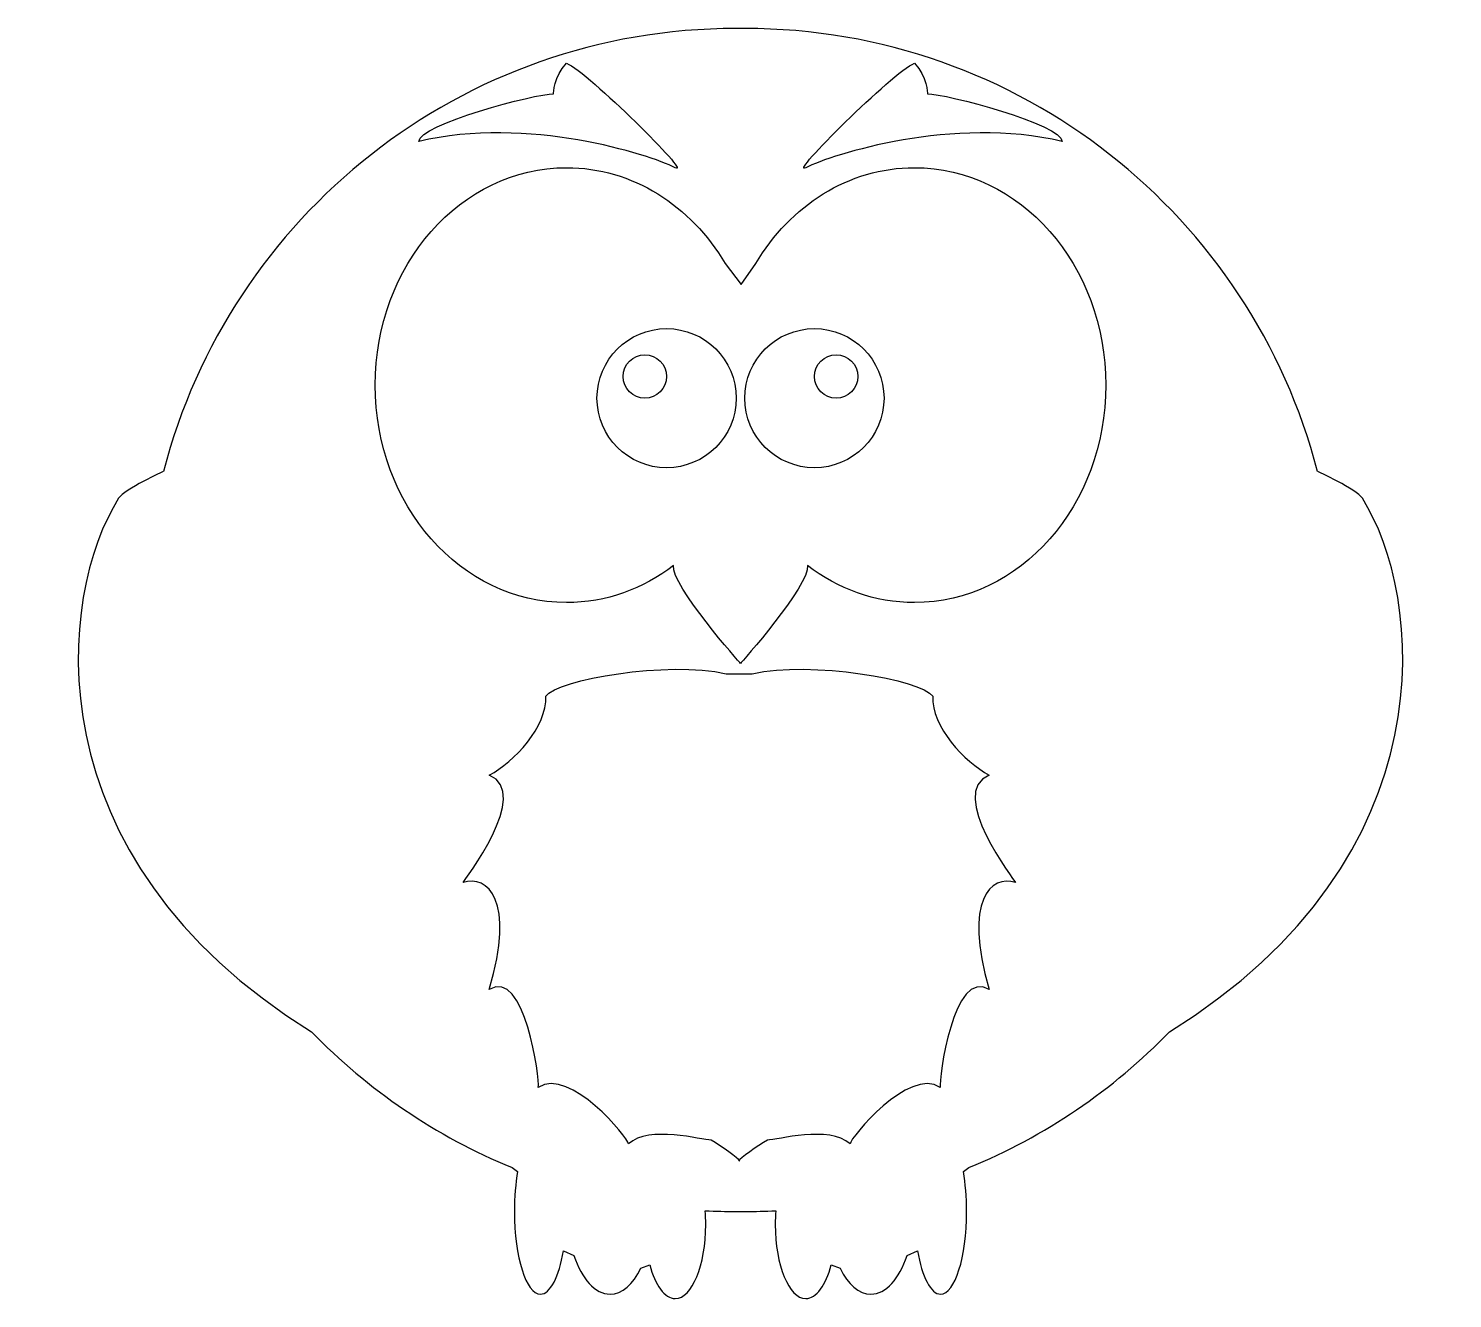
# Model space of a CAD drawing. Header units: centimetres. Extents: x -4.33 to 4.33, y -3.86 to 3.86.
import ezdxf

# ---------------------------------------------------------------- set-up
doc = ezdxf.new("R2010")
doc.units = ezdxf.units.CM
doc.header["$MEASUREMENT"] = 0
doc.layers.add('Camada 1', color=7, linetype='Continuous')

msp = doc.modelspace()

# ---------------------------------------------------------------- linework, layer by layer
at = {"layer": 'Camada 1', "color": 7}
for centre in [(-0.58207, 1.74625), (0.5821, 1.74625)]:
    msp.add_ellipse(centre, major_axis=(0, 0.13229), ratio=1, dxfattribs=at)
at = {"layer": 'Camada 1'}
for points, knots in [([(-0.02645, -3.33375), (-0.08916, -3.33375), (-0.15147, -3.33214), (-0.21335, -3.32896), (-0.21335, -3.32896), (-0.21335, -3.32896), (-0.21488, -3.32896), (-0.21488, -3.32896), (-0.21488, -3.32896), (-0.21276, -3.35621), (-0.21165, -3.38436), (-0.21165, -3.41312), (-0.21165, -3.41312), (-0.21165, -3.66154), (-0.29457, -3.86291), (-0.39686, -3.86291), (-0.39686, -3.86291), (-0.46203, -3.86291), (-0.51936, -3.78115), (-0.55236, -3.65754), (-0.55236, -3.65754), (-0.55236, -3.65754), (-0.60551, -3.67918), (-0.60551, -3.67918), (-0.60551, -3.67918), (-0.65348, -3.77628), (-0.72007, -3.83642), (-0.79371, -3.83642), (-0.79371, -3.83642), (-0.88547, -3.83642), (-0.9663, -3.74302), (-1.01376, -3.60113), (-1.01376, -3.60113), (-1.01376, -3.60113), (-1.07742, -3.57311), (-1.07742, -3.57311), (-1.07742, -3.57311), (-1.1043, -3.72993), (-1.15677, -3.8364), (-1.21704, -3.8364), (-1.21704, -3.8364), (-1.3047, -3.8364), (-1.37579, -3.61132), (-1.37579, -3.33369), (-1.37579, -3.33369), (-1.37579, -3.24529), (-1.36859, -3.16227), (-1.35595, -3.09009), (-1.35595, -3.09009), (-1.35595, -3.09009), (-1.39016, -3.0663), (-1.39016, -3.0663), (-1.39016, -3.0663), (-1.85302, -2.87659), (-2.26757, -2.59322), (-2.61023, -2.23977), (-2.61023, -2.23977), (-4.33214, -1.17568), (-4.15395, 0.42333), (-3.78353, 1.00542), (-3.78353, 1.00542), (-3.74882, 1.05995), (-3.51019, 1.16891), (-3.51019, 1.16891), (-3.51019, 1.16891), (-3.10911, 2.71849), (-1.70144, 3.86292), (-0.02645, 3.86292), (-0.02645, 3.86292), (-0.02645, 3.86292), (0.02647, 3.86292), (0.02647, 3.86292), (0.02647, 3.86292), (1.70144, 3.86292), (3.1091, 2.71849), (3.51021, 1.16891), (3.51021, 1.16891), (3.51021, 1.16891), (3.74886, 1.05995), (3.78355, 1.00542), (3.78355, 1.00542), (4.15397, 0.42334), (4.33214, -1.17567), (2.61026, -2.2398), (2.61026, -2.2398), (2.2676, -2.59326), (1.85305, -2.87663), (1.39019, -3.06633), (1.39019, -3.06633), (1.39019, -3.06633), (1.35598, -3.09012), (1.35598, -3.09012), (1.35598, -3.09012), (1.36865, -3.1623), (1.37585, -3.24532), (1.37585, -3.33372), (1.37585, -3.33372), (1.37585, -3.61135), (1.30476, -3.83643), (1.2171, -3.83643), (1.2171, -3.83643), (1.1568, -3.83643), (1.10433, -3.72996), (1.07748, -3.57314), (1.07748, -3.57314), (1.07748, -3.57314), (1.01382, -3.60116), (1.01382, -3.60116), (1.01382, -3.60116), (0.96638, -3.74303), (0.88552, -3.83645), (0.79379, -3.83645), (0.79379, -3.83645), (0.72016, -3.83645), (0.65353, -3.77631), (0.60559, -3.67921), (0.60559, -3.67921), (0.60559, -3.67921), (0.55241, -3.65757), (0.55241, -3.65757), (0.55241, -3.65757), (0.51942, -3.78118), (0.46208, -3.86294), (0.39691, -3.86294), (0.39691, -3.86294), (0.29462, -3.86294), (0.2117, -3.66157), (0.2117, -3.41315), (0.2117, -3.41315), (0.2117, -3.38439), (0.21281, -3.35626), (0.21493, -3.32899), (0.21493, -3.32899), (0.21493, -3.32899), (0.2134, -3.32899), (0.2134, -3.32899), (0.2134, -3.32899), (0.15149, -3.33217), (0.08918, -3.33378), (0.0265, -3.33378), (0.0265, -3.33378), (0.0265, -3.33378), (-0.02645, -3.33378), (-0.02645, -3.33378), (-0.02645, -3.33378), (-0.02645, -3.33378), (-0.02645, -3.33375), (-0.02645, -3.33375)], [0, 0, 0, 0, 0.0263158, 0.0263158, 0.0263158, 0.0263158, 0.0526316, 0.0526316, 0.0526316, 0.0526316, 0.0789474, 0.0789474, 0.0789474, 0.0789474, 0.1052632, 0.1052632, 0.1052632, 0.1052632, 0.1315789, 0.1315789, 0.1315789, 0.1315789, 0.1578947, 0.1578947, 0.1578947, 0.1578947, 0.1842105, 0.1842105, 0.1842105, 0.1842105, 0.2105263, 0.2105263, 0.2105263, 0.2105263, 0.2368421, 0.2368421, 0.2368421, 0.2368421, 0.2631579, 0.2631579, 0.2631579, 0.2631579, 0.2894737, 0.2894737, 0.2894737, 0.2894737, 0.3157895, 0.3157895, 0.3157895, 0.3157895, 0.3421053, 0.3421053, 0.3421053, 0.3421053, 0.3684211, 0.3684211, 0.3684211, 0.3684211, 0.3947368, 0.3947368, 0.3947368, 0.3947368, 0.4210526, 0.4210526, 0.4210526, 0.4210526, 0.4473684, 0.4473684, 0.4473684, 0.4473684, 0.4736842, 0.4736842, 0.4736842, 0.4736842, 0.5, 0.5, 0.5, 0.5, 0.5263158, 0.5263158, 0.5263158, 0.5263158, 0.5526316, 0.5526316, 0.5526316, 0.5526316, 0.5789474, 0.5789474, 0.5789474, 0.5789474, 0.6052632, 0.6052632, 0.6052632, 0.6052632, 0.6315789, 0.6315789, 0.6315789, 0.6315789, 0.6578947, 0.6578947, 0.6578947, 0.6578947, 0.6842105, 0.6842105, 0.6842105, 0.6842105, 0.7105263, 0.7105263, 0.7105263, 0.7105263, 0.7368421, 0.7368421, 0.7368421, 0.7368421, 0.7631579, 0.7631579, 0.7631579, 0.7631579, 0.7894737, 0.7894737, 0.7894737, 0.7894737, 0.8157895, 0.8157895, 0.8157895, 0.8157895, 0.8421053, 0.8421053, 0.8421053, 0.8421053, 0.8684211, 0.8684211, 0.8684211, 0.8684211, 0.8947368, 0.8947368, 0.8947368, 0.8947368, 0.9210526, 0.9210526, 0.9210526, 0.9210526, 0.9473684, 0.9473684, 0.9473684, 0.9473684, 1, 1, 1, 1]), ([(-0.39686, 3.01625), (-0.29103, 2.96333), (-0.92603, 3.59833), (-1.05832, 3.65125), (-1.05832, 3.65125), (-1.1377, 3.57187), (-1.1377, 3.46604), (-1.1377, 3.46604), (-1.1377, 3.46604), (-1.24353, 3.46604), (-1.95791, 3.28083), (-1.95791, 3.175), (-1.95791, 3.175), (-1.29645, 3.33375), (-0.55561, 3.09563), (-0.39686, 3.01625)], [0, 0, 0, 0, 0.2, 0.2, 0.2, 0.2, 0.4, 0.4, 0.4, 0.4, 0.6, 0.6, 0.6, 0.6, 1, 1, 1, 1]), ([(1.95793, 3.175), (1.95793, 3.28083), (1.24355, 3.46604), (1.13772, 3.46604), (1.13772, 3.46604), (1.13772, 3.46604), (1.13772, 3.57187), (1.05834, 3.65125), (1.05834, 3.65125), (0.92605, 3.59833), (0.29105, 2.96333), (0.39688, 3.01625), (0.39688, 3.01625), (0.55564, 3.09563), (1.29647, 3.33375), (1.95793, 3.175)], [0, 0, 0, 0, 0.2, 0.2, 0.2, 0.2, 0.4, 0.4, 0.4, 0.4, 0.6, 0.6, 0.6, 0.6, 1, 1, 1, 1]), ([(0.00001, 0), (0.00001, 0), (0.42334, 0.47625), (0.40742, 0.59634), (0.40742, 0.59634), (0.59321, 0.4537), (0.81721, 0.37041), (1.05835, 0.37041), (1.05835, 0.37041), (1.70129, 0.37041), (2.22252, 0.96271), (2.22252, 1.69333), (2.22252, 1.69333), (2.22252, 2.42395), (1.70129, 3.01625), (1.05835, 3.01625), (1.05835, 3.01625), (0.6565, 3.01625), (0.30222, 2.78487), (0.09302, 2.433), (0.09302, 2.433), (0.09302, 2.433), (0.0047, 2.30592), (0.0047, 2.30592), (0.0047, 2.30592), (0.0047, 2.30592), (-0.09296, 2.433), (-0.09296, 2.433), (-0.09296, 2.433), (-0.30219, 2.78487), (-0.6565, 3.01625), (-1.05832, 3.01625), (-1.05832, 3.01625), (-1.70126, 3.01625), (-2.22249, 2.42395), (-2.22249, 1.69333), (-2.22249, 1.69333), (-2.22249, 0.96271), (-1.70126, 0.37041), (-1.05832, 0.37041), (-1.05832, 0.37041), (-0.81721, 0.37041), (-0.59321, 0.4537), (-0.40742, 0.59634), (-0.40742, 0.59634), (-0.42332, 0.47625), (0.00001, 0), (0.00001, 0), (0.00001, 0), (0.00001, 0), (0.00001, 0), (0.00001, 0)], [0, 0, 0, 0, 0.0714286, 0.0714286, 0.0714286, 0.0714286, 0.1428571, 0.1428571, 0.1428571, 0.1428571, 0.2142857, 0.2142857, 0.2142857, 0.2142857, 0.2857143, 0.2857143, 0.2857143, 0.2857143, 0.3571429, 0.3571429, 0.3571429, 0.3571429, 0.4285714, 0.4285714, 0.4285714, 0.4285714, 0.5, 0.5, 0.5, 0.5, 0.5714286, 0.5714286, 0.5714286, 0.5714286, 0.6428571, 0.6428571, 0.6428571, 0.6428571, 0.7142857, 0.7142857, 0.7142857, 0.7142857, 0.7857143, 0.7857143, 0.7857143, 0.7857143, 0.8571429, 0.8571429, 0.8571429, 0.8571429, 1, 1, 1, 1]), ([(-0.44978, 1.19063), (-0.21599, 1.19063), (-0.02645, 1.38018), (-0.02645, 1.61396), (-0.02645, 1.61396), (-0.02645, 1.84774), (-0.216, 2.03729), (-0.44978, 2.03729), (-0.44978, 2.03729), (-0.68356, 2.03729), (-0.87311, 1.84774), (-0.87311, 1.61396), (-0.87311, 1.61396), (-0.87311, 1.38018), (-0.68359, 1.19063), (-0.44978, 1.19063)], [0, 0, 0, 0, 0.2, 0.2, 0.2, 0.2, 0.4, 0.4, 0.4, 0.4, 0.6, 0.6, 0.6, 0.6, 1, 1, 1, 1]), ([(0.87314, 1.61396), (0.87314, 1.84775), (0.68359, 2.03729), (0.44981, 2.03729), (0.44981, 2.03729), (0.216, 2.03729), (0.02648, 1.84774), (0.02648, 1.61396), (0.02648, 1.61396), (0.02648, 1.38018), (0.216, 1.19063), (0.44981, 1.19063), (0.44981, 1.19063), (0.68359, 1.19063), (0.87314, 1.38017), (0.87314, 1.61396)], [0, 0, 0, 0, 0.2, 0.2, 0.2, 0.2, 0.4, 0.4, 0.4, 0.4, 0.6, 0.6, 0.6, 0.6, 1, 1, 1, 1]), ([(-0.08682, -0.06204), (-0.44144, 0.01802), (-1.11637, -0.09636), (-1.185, -0.19931), (-1.185, -0.19931), (-1.17357, -0.38232), (-1.37947, -0.59968), (-1.52819, -0.67977), (-1.52819, -0.67977), (-1.26509, -0.78275), (-1.68834, -1.33184), (-1.68834, -1.33184), (-1.68834, -1.33184), (-1.53962, -1.28609), (-1.36804, -1.43476), (-1.52819, -1.98388), (-1.52819, -1.98388), (-1.31083, -1.84661), (-1.21934, -2.533), (-1.23077, -2.57874), (-1.23077, -2.57874), (-1.0363, -2.45288), (-0.68168, -2.88761), (-0.68168, -2.92193), (-0.68168, -2.92193), (-0.55584, -2.80752), (-0.23554, -2.89904), (-0.17836, -2.89904), (-0.17836, -2.89904), (-0.12116, -2.93336), (-0.00675, -3.01342), (-0.00675, -3.02488), (-0.00675, -3.02488), (-0.00675, -3.02488), (-0.00819, -3.02488), (-0.00819, -3.02488), (-0.00819, -3.02488), (-0.00819, -3.01342), (0.10622, -2.93336), (0.16339, -2.89904), (0.16339, -2.89904), (0.22059, -2.89904), (0.5409, -2.80752), (0.66671, -2.92193), (0.66671, -2.92193), (0.66671, -2.88761), (1.02133, -2.45288), (1.21583, -2.57874), (1.21583, -2.57874), (1.20437, -2.53299), (1.29589, -1.84661), (1.51325, -1.98388), (1.51325, -1.98388), (1.35307, -1.43476), (1.52471, -1.28609), (1.6734, -1.33184), (1.6734, -1.33184), (1.6734, -1.33184), (1.25015, -0.78275), (1.51325, -0.67977), (1.51325, -0.67977), (1.36453, -0.59971), (1.15863, -0.38235), (1.17006, -0.19931), (1.17006, -0.19931), (1.1014, -0.09636), (0.42647, 0.01805), (0.07188, -0.06204), (0.07188, -0.06204), (0.07188, -0.06204), (-0.08682, -0.06204), (-0.08682, -0.06204)], [0, 0, 0, 0, 0.0526316, 0.0526316, 0.0526316, 0.0526316, 0.1052632, 0.1052632, 0.1052632, 0.1052632, 0.1578947, 0.1578947, 0.1578947, 0.1578947, 0.2105263, 0.2105263, 0.2105263, 0.2105263, 0.2631579, 0.2631579, 0.2631579, 0.2631579, 0.3157895, 0.3157895, 0.3157895, 0.3157895, 0.3684211, 0.3684211, 0.3684211, 0.3684211, 0.4210526, 0.4210526, 0.4210526, 0.4210526, 0.4736842, 0.4736842, 0.4736842, 0.4736842, 0.5263158, 0.5263158, 0.5263158, 0.5263158, 0.5789474, 0.5789474, 0.5789474, 0.5789474, 0.6315789, 0.6315789, 0.6315789, 0.6315789, 0.6842105, 0.6842105, 0.6842105, 0.6842105, 0.7368421, 0.7368421, 0.7368421, 0.7368421, 0.7894737, 0.7894737, 0.7894737, 0.7894737, 0.8421053, 0.8421053, 0.8421053, 0.8421053, 0.8947368, 0.8947368, 0.8947368, 0.8947368, 1, 1, 1, 1])]:
    msp.add_open_spline(points, degree=3, knots=knots, dxfattribs=at)

doc.saveas('drawing.dxf')
